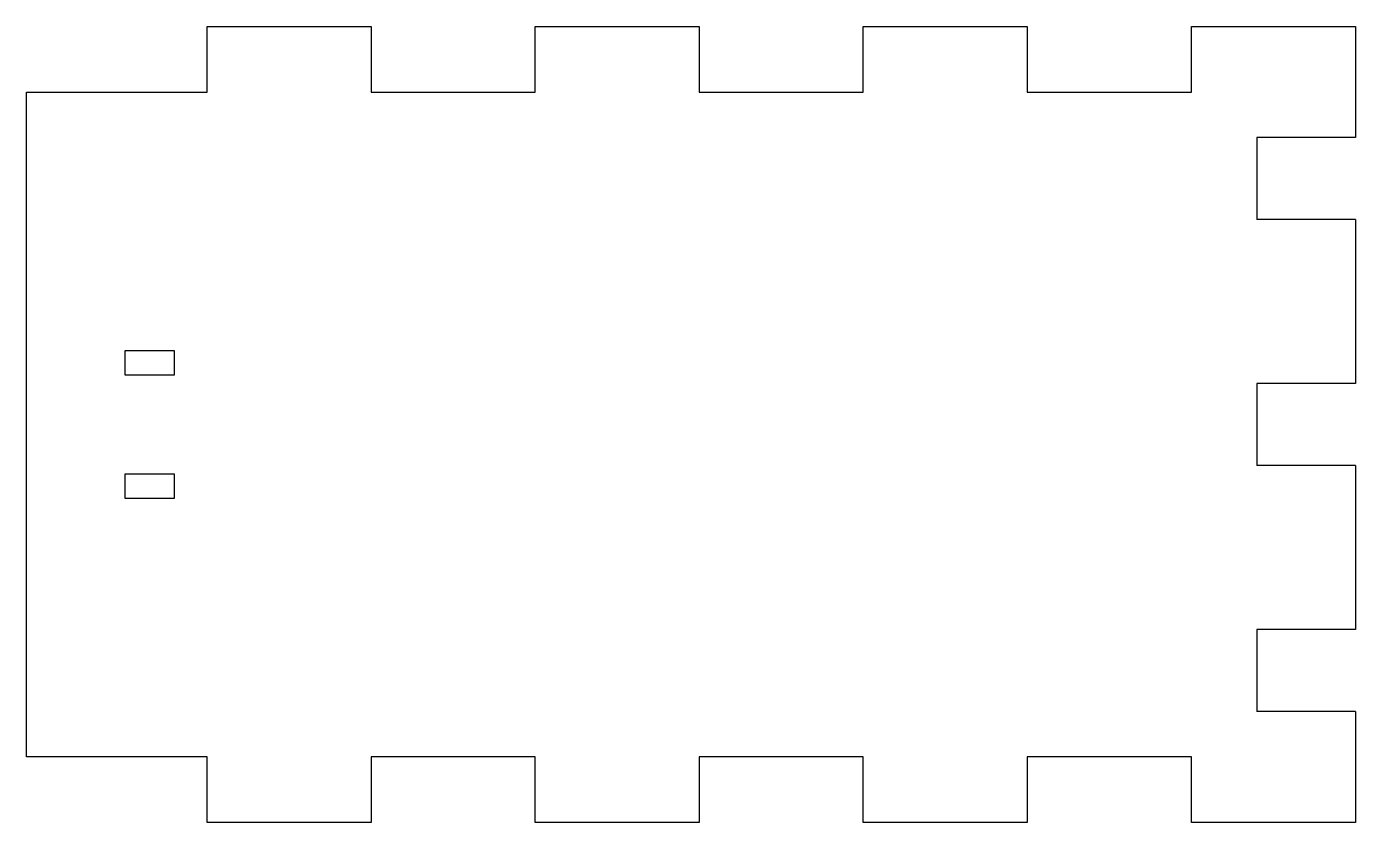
# Model space of a CAD drawing. Header units: millimetres. Extents: x 0 to 81, y -4 to 44.5.
import ezdxf

# ---------------------------------------------------------------- set-up
doc = ezdxf.new("R2010")
doc.units = ezdxf.units.MM

msp = doc.modelspace()

# ---------------------------------------------------------------- linework, layer by layer
at = {"color": 7, "linetype": 'Continuous', "lineweight": 25}
for p, q in [((11, 44.5), (21, 44.5)), ((11, 40.5), (11, 44.5)), ((21, 44.5), (21, 40.5)), ((31, 44.5), (41, 44.5)), ((31, 40.5), (31, 44.5)), ((41, 44.5), (41, 40.5)), ((51, 44.5), (61, 44.5)), ((51, 40.5), (51, 44.5)), ((61, 44.5), (61, 40.5)), ((71, 44.5), (81, 44.5)), ((71, 40.5), (71, 44.5)), ((81, 44.5), (81, 37.75)), ((0, 0), (0, 40.5)), ((0, 40.5), (11, 40.5)), ((21, 40.5), (31, 40.5)), ((41, 40.5), (51, 40.5)), ((61, 40.5), (71, 40.5)), ((75, 37.75), (75, 32.75)), ((81, 37.75), (75, 37.75)), ((81, 32.75), (75, 32.75)), ((81, 32.75), (81, 22.75)), ((6, 23.25), (6, 24.75)), ((6, 24.75), (9, 24.75)), ((9, 24.75), (9, 23.25)), ((9, 23.25), (6, 23.25)), ((75, 22.75), (75, 17.75)), ((81, 22.75), (75, 22.75)), ((6, 15.75), (6, 17.25)), ((6, 17.25), (9, 17.25)), ((9, 17.25), (9, 15.75)), ((81, 17.75), (75, 17.75)), ((81, 17.75), (81, 7.75)), ((9, 15.75), (6, 15.75)), ((75, 7.75), (75, 2.75)), ((81, 7.75), (75, 7.75)), ((81, 2.75), (75, 2.75)), ((81, 2.75), (81, -4)), ((11, 0), (0, 0)), ((11, -4), (11, 0)), ((21, 0), (21, -4)), ((31, 0), (21, 0)), ((31, -4), (31, 0)), ((41, 0), (41, -4)), ((51, 0), (41, 0)), ((51, -4), (51, 0)), ((61, 0), (61, -4)), ((71, 0), (61, 0)), ((71, -4), (71, 0)), ((21, -4), (11, -4)), ((41, -4), (31, -4)), ((61, -4), (51, -4)), ((81, -4), (71, -4))]:
    msp.add_line(p, q, dxfattribs=at)

doc.saveas('drawing.dxf')
